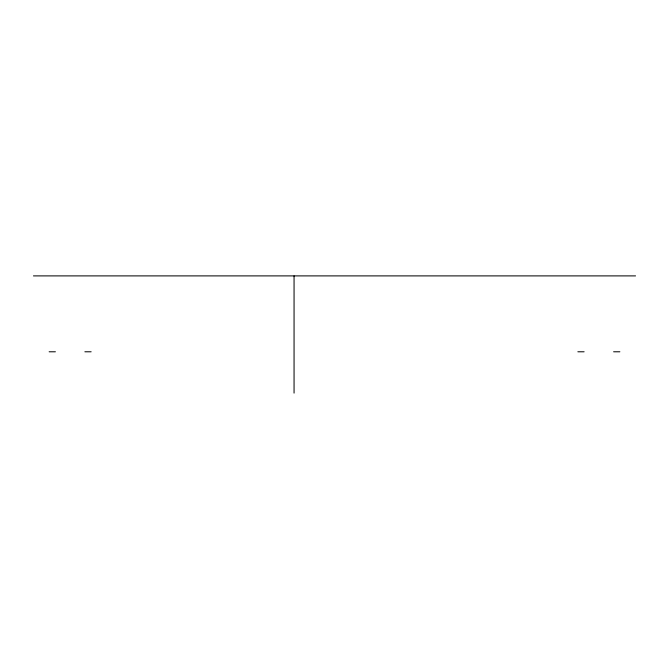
<?xml version="1.0" encoding="UTF-8"?>
<svg xmlns="http://www.w3.org/2000/svg" width="669" height="669" viewBox="0 0 669 669"><rect width="100%" height="100%" fill="white"/><g stroke="black" fill="none" stroke-linecap="round" stroke-linejoin="round"><path stroke-width="1" d="M33.45 275.896L635.55 275.896M49.138 351.785L55.393 351.785M84.888 351.785L91.143 351.785M577.857 351.785L584.112 351.785M613.607 351.785L619.862 351.785M294.059 275.896L294.059 393.104"/></g></svg>
